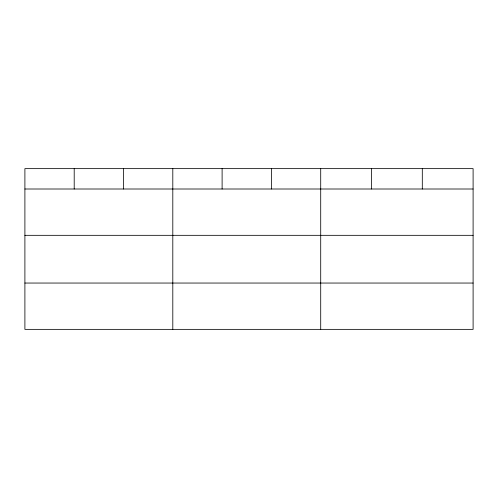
<?xml version="1.0" encoding="UTF-8"?>
<svg xmlns="http://www.w3.org/2000/svg" width="498" height="498" viewBox="0 0 498 498"><rect width="100%" height="100%" fill="white"/><g stroke="black" fill="none" stroke-linecap="round" stroke-linejoin="round"><path stroke-width="0.75" d="M473.1 235.324L473.1 168.635L24.9 168.635L24.9 329.365L473.1 329.365L473.1 235.324L24.9 235.324M24.9 189.003L473.1 189.003M24.9 283.045L473.1 283.045M422.304 168.635L422.304 189.003M371.508 168.635L371.508 189.003M320.712 168.635L320.712 329.365M271.41 168.635L271.41 189.003M222.108 168.635L222.108 189.003M172.806 168.635L172.806 329.365M123.504 168.635L123.504 189.003M74.202 168.635L74.202 189.003"/></g></svg>
